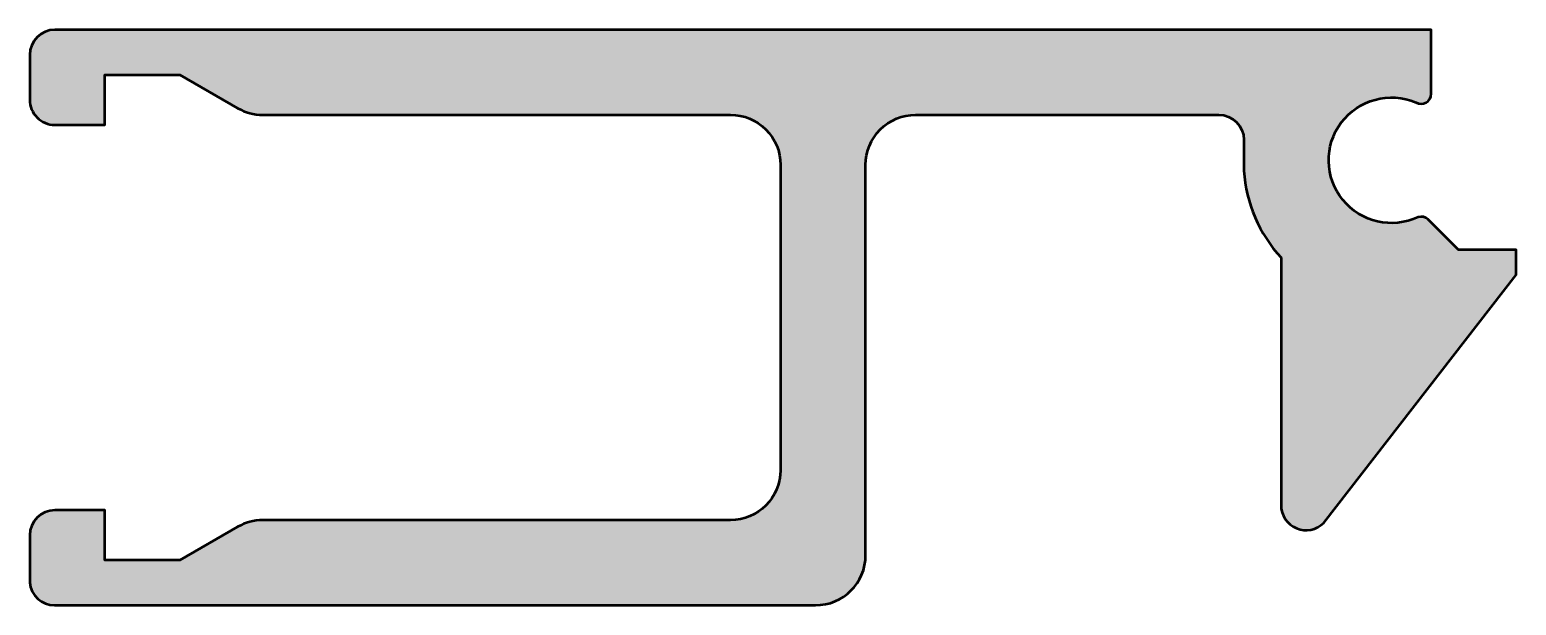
# Model space of a CAD drawing. Extents: x -28 to 1.7, y -11.5 to 0.
import ezdxf

# ---------------------------------------------------------------- set-up
doc = ezdxf.new("R2010")
doc.units = 0
doc.layers.add('0S-Alu contour', color=7, linetype='Continuous', lineweight=50)
doc.layers.add('0S-Alu hatch', color=252, linetype='Continuous', lineweight=25)

# ---------------------------------------------------------------- blocks, each defined once
blk = doc.blocks.new('347070__FFC13661_6478_4C80_A0F3_4B79534995E0_')
at = {"layer": '0S-Alu hatch'}
h = blk.add_hatch(color=256, dxfattribs=at)
edge = h.paths.add_edge_path()
edge.add_arc((-27.49999875629452, -1.399998732453013), 0.5000012437055678, 180.000033242398, 270.0000760477132)
edge.add_line((-27.49999809265137, -1.89999997615814), (-26.5, -1.899999976158141))
edge.add_line((-26.5, -1.899999976158141), (-26.5, -0.8999999165534973))
edge.add_line((-26.5, -0.8999999165534973), (-25, -0.8999999165534973))
edge.add_line((-25, -0.8999999165534973), (-23.84640879713793, -1.566025522581603))
edge.add_arc((-23.34640912678672, -0.6999999284744102), 1.000000000000016, 240.0000218093867, 270)
edge.add_line((-23.34640912678672, -1.699999928474427), (-13.99999904632568, -1.699999928474426))
edge.add_ellipse((-13.99999932328192, -2.699999251756469), major_axis=(-0.9999993232820811, 0), ratio=1, start_angle=179.9999680547154, end_angle=269.9999841315654, ccw=False)
edge.add_line((-13, -2.699999809265137), (-13, -8.799999237060547))
edge.add_ellipse((-14.00000072056214, -8.799998516498402), major_axis=(-1.000000720562404, 0), ratio=1, start_angle=90.00004128514013, end_angle=179.9999587175943, ccw=False)
edge.add_line((-14, -9.799999237060547), (-23.34640773683161, -9.79999828338634))
edge.add_arc((-23.34640783886805, -10.79999828338635), 1.000000000000015, 89.99999415374234, 119.9999926776381)
edge.add_line((-23.84640772819059, -9.933972815702244), (-25, -10.59999942779541))
edge.add_line((-25, -10.59999942779541), (-26.5, -10.59999942779541))
edge.add_line((-26.5, -10.59999942779541), (-26.5, -9.59999942779541))
edge.add_line((-26.5, -9.59999942779541), (-27.5, -9.59999847412109))
edge.add_arc((-27.49999857260571, -10.09999990151538), 0.5000014273963274, 90.00016356687028, 179.9998364315858)
edge.add_line((-28, -10.09999847412109), (-28, -11.04613304138184))
edge.add_arc((-27.50213372513599, -10.99999995722618), 0.4999990890998549, 185.2940012376215, 269.9999314759402)
edge.add_line((-27.50213432312012, -11.49999904632568), (-12.29999923706054, -11.49999904632568))
edge.add_arc((-12.3000016715344, -10.49999661185183), 1.000002434476814, 270.0001394847376, 359.9998605183642)
edge.add_line((-11.29999923706054, -10.49999904632568), (-11.29999923706054, -2.699999809265136))
edge.add_ellipse((-10.29999929795666, -2.699999867578307), major_axis=(-0.999999939103885, 0), ratio=1, start_angle=269.99999651090945, end_angle=359.99999669334886, ccw=False)
edge.add_line((-10.29999923706055, -1.699999928474425), (-4.241751194000243, -1.700000762939452))
edge.add_ellipse((-4.241751963090733, -2.20000153202994), major_axis=(-0.5000007690910797, 0), ratio=1, start_angle=180.0000881332633, end_angle=269.9999118688573, ccw=False)
edge.add_line((-3.741751194000244, -2.200000762939453), (-3.741751194000244, -2.820453643798827))
edge.add_arc((-0.8642857958480107, -2.614672587148165), 2.884814198668547, 184.0905261460342, 222.2404604291771)
edge.add_line((-3.000000476837157, -4.553970336914064), (-3.000000476837158, -9.500000000000002))
edge.add_arc((-2.500000035910627, -9.499998744591798), 0.500000440928107, 180.000143860226, 314.9999398234168)
edge.add_line((-2.146446704864502, -9.85355281829834), (1.699999809265136, -4.899999618530274))
edge.add_line((1.699999809265136, -4.899999618530274), (1.699999809265136, -4.399999618530273))
edge.add_line((1.699999809265136, -4.399999618530273), (0.5473337173461913, -4.399999618530273))
edge.add_line((0.5473337173461913, -4.399999618530273), (-0.061185836791992, -3.791478157043457))
edge.add_arc((-0.2004304658665823, -3.935650907635214), 0.2004366452007051, 45.9961707786713, 106.9312452995465)
edge.add_ellipse((-0.7931262255039783, -2.609011922407731), major_axis=(-1.254383471013263, 0), ratio=1, start_angle=-112.99252624556169, end_angle=115.21177805313289, ccw=False)
edge.add_arc((-0.2002721897538223, -1.282452165692261), 0.20027318053334, 239.0901814267065, 359.8197750875227)
edge.add_line((4.494e-13, -1.283082127571106), (4.494e-13, 2.154e-13))
edge.add_line((4.494e-13, 2.154e-13), (-27.5, 5.4e-15))
edge.add_arc((-27.4999983894979, -0.4999997031509423), 0.4999997031535416, 90.0001845500564, 180.0000306051357)
edge.add_line((-27.99999809265137, -0.4999999701976744), (-28, -1.399999022483825))
at = {"layer": '0S-Alu contour', "color": 7}
for points in [[(4.494e-13, -1.283082127571106), (4.494e-13, 2.154e-13), (-27.5, 5.4e-15)], [(-27.99999809265137, -0.4999999701976744), (-28, -1.399999022483825)], [(-27.49999809265137, -1.89999997615814), (-26.5, -1.899999976158141), (-26.5, -0.8999999165534973), (-25, -0.8999999165534973), (-23.84640879713793, -1.566025522581603)], [(-23.34640912678672, -1.699999928474427), (-13.99999904632568, -1.699999928474426)], [(-10.29999923706055, -1.699999928474425), (-4.241751194000243, -1.700000762939452)], [(-3.741751194000244, -2.200000762939453), (-3.741751194000244, -2.820453643798827)], [(-13, -2.699999809265137), (-13, -8.799999237060547)], [(-11.29999923706054, -10.49999904632568), (-11.29999923706054, -2.699999809265136)], [(-2.146446704864502, -9.85355281829834), (1.699999809265136, -4.899999618530274), (1.699999809265136, -4.399999618530273), (0.5473337173461913, -4.399999618530273), (-0.061185836791992, -3.791478157043457)], [(-3.000000476837157, -4.553970336914064), (-3.000000476837158, -9.500000000000002)], [(-23.84640772819059, -9.933972815702244), (-25, -10.59999942779541), (-26.5, -10.59999942779541), (-26.5, -9.59999942779541), (-27.5, -9.59999847412109)], [(-14, -9.799999237060547), (-23.34640773683161, -9.79999828338634)], [(-28, -10.09999847412109), (-28, -11.04613304138184)], [(-27.50213432312012, -11.49999904632568), (-12.29999923706054, -11.49999904632568)]]:
    blk.add_lwpolyline(points, dxfattribs=at)
for centre, radius, start, end in [((-27.4999983894979, -0.4999997031509423), 0.4999997031535416, 90.0001845500564, 180.0000306051357), ((-27.49999875629452, -1.399998732453013), 0.5000012437055678, 180.000033242398, 270.0000760477132), ((-0.2002721897538223, -1.282452165692261), 0.20027318053334, 239.0901814267065, 359.8197750875227), ((-23.34640912678672, -0.6999999284744102), 1.000000000000016, 240.0000218093867, 270), ((-0.8642857958480107, -2.614672587148165), 2.884814198668547, 184.0905261460342, 222.2404604291771), ((-0.2004304658665823, -3.935650907635214), 0.2004366452007051, 45.9961707786713, 106.9312452995465), ((-2.500000035910627, -9.499998744591798), 0.500000440928107, 180.000143860226, 314.9999398234168), ((-27.49999857260571, -10.09999990151538), 0.5000014273963274, 90.00016356687028, 179.9998364315858), ((-23.34640783886805, -10.79999828338635), 1.000000000000015, 89.99999415374234, 119.9999926776381), ((-12.3000016715344, -10.49999661185183), 1.000002434476814, 270.0001394847376, 359.9998605183642), ((-27.50213372513599, -10.99999995722618), 0.4999990890998549, 185.2940012376215, 269.9999314759402)]:
    blk.add_arc(centre, radius, start, end, dxfattribs=at)
at = {"layer": '0S-Alu contour', "color": 7, "extrusion": (0, 0, -1)}
for centre, radius, start, end in [((0.7931262255039783, -2.609011922407731), 1.254383471013263, 244.7882219468671, 112.9925262455618), ((13.99999932328192, -2.699999251756469), 0.9999993232820811, 90.00001586843464, 180.0000319452847), ((10.29999929795666, -2.699999867578307), 0.999999939103885, 3.3066511134e-06, 90.00000348909057), ((4.241751963090733, -2.20000153202994), 0.5000007690910797, 90.00008813114272, 179.9999118667367), ((14.00000072056214, -8.799998516498402), 1.000000720562404, 180.0000412824058, 269.9999587148599)]:
    blk.add_arc(centre, radius, start, end, dxfattribs=at)
blk = doc.blocks.new('347070__91C192B1_5C71_4466_9C17_C669AB1025D5_')
at = {"layer": '0S-Alu contour', "color": 7}
blk.add_blockref('347070__FFC13661_6478_4C80_A0F3_4B79534995E0_', (0, 0), dxfattribs=at)

msp = doc.modelspace()

# ---------------------------------------------------------------- block references
at = {"layer": '0S-Alu contour', "color": 7}
msp.add_blockref('347070__91C192B1_5C71_4466_9C17_C669AB1025D5_', (0, 0), dxfattribs=at)

doc.saveas('drawing.dxf')
